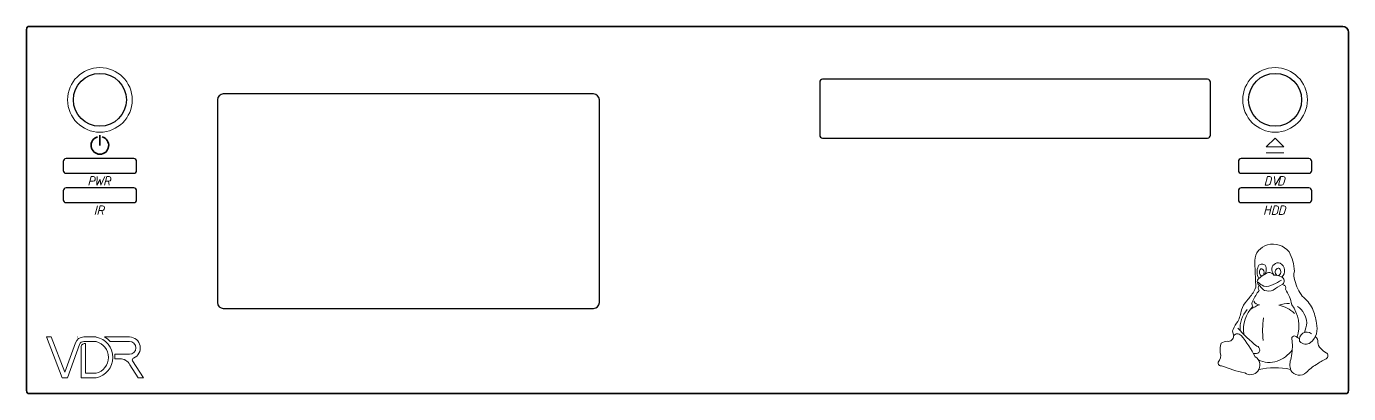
# Model space of a CAD drawing. Header units: millimetres. Extents: x 0 to 450, y 0 to 125.
import ezdxf

# ---------------------------------------------------------------- set-up
doc = ezdxf.new("R2010")
doc.units = ezdxf.units.MM
doc.layers.get('0').update_dxf_attribs({"linetype": 'CONTINUOUS', "lineweight": 0})
for name, color, linetype, lineweight in [('Durchbrueche', 7, 'CONTINUOUS', 25), ('Platte', 7, 'CONTINUOUS', 35), ('Schraffuren', 7, 'CONTINUOUS', 18)]:
    doc.layers.add(name, color=color, linetype=linetype, lineweight=lineweight)

# ---------------------------------------------------------------- blocks, each defined once
blk = doc.blocks.new('Platte')
at = {"layer": 'Platte'}
for p, q in [((0, 124), (0, 1)), ((448, 125), (1, 125)), ((450, 1), (450, 123)), ((1, 0), (449, 0))]:
    blk.add_line(p, q, dxfattribs=at)
for centre, radius, start, end in [((1, 124), 1, 90, 180), ((448, 123), 2, 0, 90), ((1, 1), 1, 180, 270), ((449, 1), 1, 270, 0)]:
    blk.add_arc(centre, radius, start, end, dxfattribs=at)
blk = doc.blocks.new('Schalter')
at = {"layer": 'Durchbrueche'}
blk.add_circle((0, 0), 9, dxfattribs=at)
blk = doc.blocks.new('LCD')
at = {"layer": 'Durchbrueche'}
for p, q in [((128, 73), (2, 73)), ((0, 71), (0, 2)), ((130, 2), (130, 71)), ((2, 0), (128, 0))]:
    blk.add_line(p, q, dxfattribs=at)
for centre, start, end in [((2, 71), 90, 180), ((128, 71), 0, 90), ((2, 2), 180, 270), ((128, 2), 270, 0)]:
    blk.add_arc(centre, 2, start, end, dxfattribs=at)
blk = doc.blocks.new('LED')
at = {"layer": 'Durchbrueche'}
for p, q in [((11.5, 5), (-11.5, 5)), ((-12.5, 4), (-12.5, 1)), ((-11.5, 0), (11.5, 0)), ((12.5, 1), (12.5, 4))]:
    blk.add_line(p, q, dxfattribs=at)
for centre, start, end in [((-11.5, 4), 90, 180), ((11.5, 4), 0, 90), ((-11.5, 1), 180, 270), ((11.5, 1), 270, 0)]:
    blk.add_arc(centre, 1, start, end, dxfattribs=at)
blk = doc.blocks.new('VDR-Schrift')
at = {"layer": 'Schraffuren'}
for p, q in [((7.64, -19.84), (0, 0)), ((0, 0), (2.33, 0)), ((2.33, 0), (8.92, -17.16)), ((24.08, 0), (18.14, 0)), ((28.15, 0), (40.35, 0)), ((14.05, -2.87), (8.92, -17.16)), ((16.1, -3.6), (10.24, -19.84)), ((16.79, -4.55), (16.79, -19.84)), ((17.66, -3.41), (17.54, -3.49)), ((18.14, -2.17), (24.08, -2.17)), ((18.96, -17.67), (18.96, -3.14)), ((40.35, -2.17), (30.93, -2.17)), ((43.46, -5.28), (43.45, -5.09)), ((45.62, -5.07), (45.63, -5.32)), ((30.1, -9.92), (30.09, -10.39)), ((32.26, -10.43), (32.27, -9.92)), ((33.23, -10.56), (33.23, -8.39)), ((33.23, -8.39), (40.35, -8.39)), ((35.66, -10.56), (33.23, -10.56)), ((38.61, -11.44), (38.39, -11.3)), ((41.87, -11.59), (47.2, -19.84)), ((24.08, -17.67), (18.96, -17.67)), ((44.62, -19.84), (40.53, -13.51)), ((10.24, -19.84), (7.64, -19.84)), ((16.79, -19.84), (24.08, -19.84)), ((47.2, -19.84), (44.62, -19.84))]:
    blk.add_line(p, q, dxfattribs=at)
for centre, radius, start, end in [((15.09, 0), 0.003, 160.23626, 270), ((22.17, -9.92), 10.1, 280.91231, 79.07036), ((40.31, -5.32), 5.32, 291.88227, 89.57146), ((18.14, -4.34), 4.34, 90, 160.23626), ((18.14, -4.34), 2.17, 90, 160.1598), ((18.69, -5.09), 1.98, 82.20564, 164.07021), ((22.1, -9.92), 8, 284.32226, 75.67774), ((24.11, -8.03), 8.99, 40.66719, 63.29213), ((40.35, -5.28), 3.11, 270, 90), ((35.62, -16.13), 5.57, 28.05265, 89.57468), ((42.63, -11.1), 0.9, 111.88227, 212.87606)]:
    blk.add_arc(centre, radius, start, end, dxfattribs=at)
blk = doc.blocks.new('tux-0')
at = {"color": 0, "linetype": 'CONTINUOUS', "lineweight": 0}
for centre, radius, start, end in [((12.727015, 26.404627), 3.931872, 105.141426, 177.151825), ((12.877937, 25.504308), 4.841184, 39.750774, 104.082336), ((8.204839, 23.946774), 9.598502, 1.511741, 28.998495), ((1481.349976, 84.25), 1473.678101, 182.241974, 182.432632), ((12.480625, 24.056663), 3.137497, 156.653992, 208.87178), ((10.455556, 24.883333), 0.951623, 7.042039, 154.03331), ((11.1, 24), 1.204159, 150.122559, 232.263321), ((10.31601, 24.450404), 0.3, 63.315994, 150.122559), ((10.057895, 23.936842), 0.874777, 344.291351, 63.315994), ((9.35, 24.65), 2.079663, 324.260376, 9.688787), ((14.115116, 24.682558), 1.417522, 70.849289, 190.29921), ((15.264609, 24.871906), 2.582419, 188.835068, 217.230103), ((14.35, 24), 0.901388, 103.180428, 235.625168), ((13.75, 24.1), 0.970824, 291.832794, 46.369446), ((14.212873, 24.585545), 0.3, 46.369446, 103.180428), ((13.670968, 24.309677), 1.938398, 311.96637, 62.028458), ((21.393749, 23.31875), 3.700222, 166.221954, 199.230667), ((6.4375, 21.1), 2.631807, 325.253204, 13.178191), ((10.383333, 21.797619), 0.988167, 116.205345, 233.820374), ((10.6, 20.4), 1, 143.130096, 216.869904), ((12.786364, 24.913636), 4.525524, 225.244156, 244.809341), ((5.35, 15.95), 6.730899, 38.746292, 48.61388), ((12.375, 20.325), 3.385447, 110.308441, 135.823502), ((9.106971, 23.999931), 1.817941, 337.953156, 350.503693), ((11.4, 23.8875), 3.127724, 261.619019, 300.32196), ((12.1, 22.7), 1.204159, 30.362411, 138.366455), ((13.130515, 20.928682), 0.3, 110.92012, 120.32196), ((18.999159, 12.557426), 9.481734, 114.49633, 129.250107), ((9.878571, 29.435715), 8.807401, 290.920135, 304.759796), ((13.217642, 19.648994), 3.660514, 62.638962, 91.23098), ((14.514286, 21.992857), 0.98574, 308.966309, 66.964958), ((14.945522, 21.459683), 0.3, 294.032593, 308.966309), ((15.15, 20.4), 0.715891, 335.224854, 77.905243), ((28.341782, 24.829452), 10.792622, 194.64917, 215.906265), ((-2, 26.016667), 12.390868, 316.580536, 328.811554), ((18.902382, 12.683333), 11.554232, 141.980042, 155.362579), ((11.379521, 20.788561), 1, 218.746292, 251.565079), ((10.987847, 21.089974), 0.3, 244.809341, 261.619019), ((11.95, 22.5), 2.804015, 251.565079, 291.991119), ((7.194444, 14.627778), 10.198078, 11.150778, 32.452042), ((14.31, 11.81), 8.528787, 27.135887, 51.665436), ((-3.8, 16.930769), 9.721278, 334.85437, 350.940155), ((11.869565, 11.278261), 6.369602, 138.486633, 185.200317), ((10.541667, 14.083333), 4.921079, 136.02916, 164.481079), ((13.725, 10.925), 7.495415, 135.270264, 187.859848), ((15.05, 3.8), 13.797192, 111.917084, 121.21302), ((9.3, 16.85), 1.11018, 144.162354, 215.837646), ((9.797368, 17.889474), 1.293552, 202.234314, 274.55069), ((16.96, 7.94), 8.963772, 91.662132, 107.262512), ((12.872414, 9.696552), 6.951612, 44.859322, 78.149399), ((10.674468, 11.73617), 8.13876, 341.889526, 36.699142), ((15.85, 12.25), 4.756574, 3.012788, 56.142891), ((10.25, 10.75), 12.658001, 7.489953, 23.020285), ((10.525, 8.1875), 7.197276, 140.143463, 156.997406), ((32.492105, 10.623684), 21.895338, 172.187378, 185.56601), ((11.6875, 13.36875), 8.954741, 339.926117, 354.432648), ((18.777632, 11.196382), 4.198588, 310.421143, 16.658829), ((2.771429, 9.507143), 1.228592, 261.565582, 359.666901), ((4.983333, 10.5), 1.193152, 155.224854, 224.077087), ((4.883766, 8.975974), 1.027446, 37.398586, 149.334335), ((27.143257, 30.218538), 29.124475, 220.509583, 232.218262), ((-12.5, -6), 23.970816, 26.778839, 40.601295), ((17.85, 8.85), 0.65192, 57.528809, 212.471191), ((19.23476, 10.310894), 1.37857, 221.3573, 258.974304), ((20.632561, 8.701226), 1.681142, 50.583836, 193.807632), ((21.924999, 8.325), 1.219119, 344.538788, 58.775948), ((6.05, 6.35), 5.09166, 162.276764, 187.334381), ((2.839474, 4.744737), 3.555778, 94.003441, 117.456375), ((9.069469, 6.360619), 0.870462, 278.624359, 74.6427), ((11.572222, 10.527778), 7.119097, 289.085358, 323.568298), ((3.2, 7.2), 14.159802, 349.007477, 5.267697), ((20.40366, 9.430488), 1.802293, 218.847504, 307.466949), ((25.43125, 8.2875), 2.348911, 187.030472, 222.519806), ((28.475, 11.5625), 6.815022, 225.520187, 239.342636), ((1.185714, 3.4), 0.709268, 166.12233, 279.272614), ((-0.926087, 5.030435), 2.039149, 314.263245, 19.168976), ((8.943042, 9.193164), 3.702093, 263.500458, 273.980042), ((7.759524, 2.888095), 2.226222, 321.426331, 59.183372), ((12.100943, 9.04434), 5.54434, 243.687195, 288.934387), ((20.77676, 2.966901), 3.983586, 157.365326, 198.543854), ((27.612499, -5.518749), 9.784133, 119.463425, 136.630661), ((28.940781, -4.880551), 9.990609, 113.231583, 127.926872), ((24.637501, 5), 0.788293, 297.377716, 62.622295), ((15.269231, 38.85), 38.755154, 248.872269, 256.922272), ((7.840476, 2.819048), 2.119883, 234.185532, 321.521088), ((13.4, -13.1625), 15.463793, 76.918594, 103.712036), ((18.957018, 2.899123), 2.295172, 211.49704, 312.242767)]:
    blk.add_arc(centre, radius, start, end, dxfattribs=at)
blk = doc.blocks.new('Open_Symbol')
at = {"layer": 'Schraffuren'}
for p, q in [((0, 2), (-3, -1)), ((3, -1), (0, 2)), ((-3, -1), (3, -1)), ((-3, -3), (3, -3))]:
    blk.add_line(p, q, dxfattribs=at)
blk = doc.blocks.new('Einschalt_Symbol')
at = {"layer": 'Platte'}
blk.add_line((0, 0), (0, 3.5), dxfattribs=at)
blk.add_arc((0, 0), 3, 105, 75, dxfattribs=at)

msp = doc.modelspace()

# ---------------------------------------------------------------- linework, layer by layer
at = {"layer": 'Durchbrueche'}
for p, q in [((270, 106), (270, 88)), ((402, 107), (271, 107)), ((403, 88), (403, 106)), ((65, 100), (65, 31)), ((65, 100), (65, 31)), ((271, 87), (402, 87))]:
    msp.add_line(p, q, dxfattribs=at)
for centre, start, end in [((271, 106), 90, 180), ((402, 106), 0, 90), ((271, 88), 180, 270), ((402, 88), 270, 0)]:
    msp.add_arc(centre, 1, start, end, dxfattribs=at)
at = {"layer": 'Schraffuren'}
for p, q in [((21.21, 71), (21.99, 73.9)), ((22.71, 72.29), (21.56, 72.29)), ((21.99, 73.9), (22.79, 73.9)), ((23.43, 73.06), (23.36, 72.78)), ((24.06, 73.9), (23.95, 71)), ((23.95, 71), (25.14, 72.93)), ((25.14, 72.93), (25.29, 71)), ((25.29, 71), (26.71, 73.9)), ((26.55, 71), (27.32, 73.9)), ((28.05, 72.29), (26.89, 72.29)), ((27.32, 73.9), (28.12, 73.9)), ((27.89, 72.29), (28.21, 71)), ((28.77, 73.06), (28.69, 72.78)), ((422.37, 73.9), (421.59, 71)), ((423.17, 73.9), (422.37, 73.9)), ((423.42, 71.62), (423.81, 73.06)), ((424.78, 73.9), (425, 71)), ((425, 71), (426.78, 73.9)), ((426.94, 73.9), (426.17, 71)), ((427.74, 73.9), (426.94, 73.9)), ((428, 71.62), (428.38, 73.06)), ((421.59, 71), (422.62, 71)), ((426.17, 71), (427.19, 71)), ((24.18, 63.9), (23.41, 61)), ((24.35, 61), (25.13, 63.9)), ((25.13, 63.9), (25.93, 63.9)), ((26.57, 63.06), (26.5, 62.78)), ((422.15, 63.9), (421.37, 61)), ((423.04, 61), (423.81, 63.9)), ((424.76, 63.9), (423.98, 61)), ((425.55, 63.9), (424.76, 63.9)), ((425.81, 61.62), (426.2, 63.06)), ((427.16, 63.9), (426.39, 61)), ((427.96, 63.9), (427.16, 63.9)), ((428.22, 61.62), (428.61, 63.06)), ((25.85, 62.29), (24.7, 62.29)), ((25.7, 62.29), (26.02, 61)), ((421.8, 62.61), (423.47, 62.61)), ((423.98, 61), (425.01, 61)), ((426.39, 61), (427.42, 61))]:
    msp.add_line(p, q, dxfattribs=at)
for centre in [(25, 100), (425, 100)]:
    msp.add_circle(centre, 11, dxfattribs=at)
for centre, radius, start, end in [((22.71, 72.95), 0.667, 270, 345.0006), ((22.79, 73.23), 0.667, 345.0006, 90), ((28.05, 72.95), 0.667, 270, 345.0006), ((28.12, 73.23), 0.667, 345.0006, 90), ((423.17, 73.23), 0.667, 345.0002, 90), ((427.74, 73.23), 0.667, 345.0002, 90), ((422.62, 71.83), 0.833, 270, 345.0002), ((427.19, 71.83), 0.833, 270, 345.0002), ((25.93, 63.23), 0.667, 345.0006, 89.9998), ((425.55, 63.23), 0.667, 345.0002, 90), ((427.96, 63.23), 0.667, 345.0002, 90), ((25.85, 62.95), 0.667, 270, 345.0006), ((425.01, 61.83), 0.833, 270, 345.0002), ((427.42, 61.83), 0.833, 270, 345.0002)]:
    msp.add_arc(centre, radius, start, end, dxfattribs=at)

# ---------------------------------------------------------------- block references
at = {"layer": 'Durchbrueche'}
for name, p in [('Schalter', (25, 100)), ('Schalter', (425, 100)), ('LCD', (65, 29)), ('LED', (25, 75)), ('LED', (425, 75)), ('LED', (25, 65)), ('LED', (425, 65))]:
    msp.add_blockref(name, p, dxfattribs=at)
at = {"layer": 'Platte'}
msp.add_blockref('Platte', (0, 0), dxfattribs=at)
at = {"layer": 'Schraffuren'}
for name, p in [('Einschalt_Symbol', (25, 84.5)), ('Open_Symbol', (425, 85))]:
    msp.add_blockref(name, p, dxfattribs=at)
for name, p, xscale, yscale in [('tux-0', (404.85, 5.36), 1.5, 1.5), ('VDR-Schrift', (6.82, 19.26), 0.7, 0.7)]:
    msp.add_blockref(name, p, dxfattribs=dict(at, xscale=xscale, yscale=yscale))

doc.saveas('drawing.dxf')
